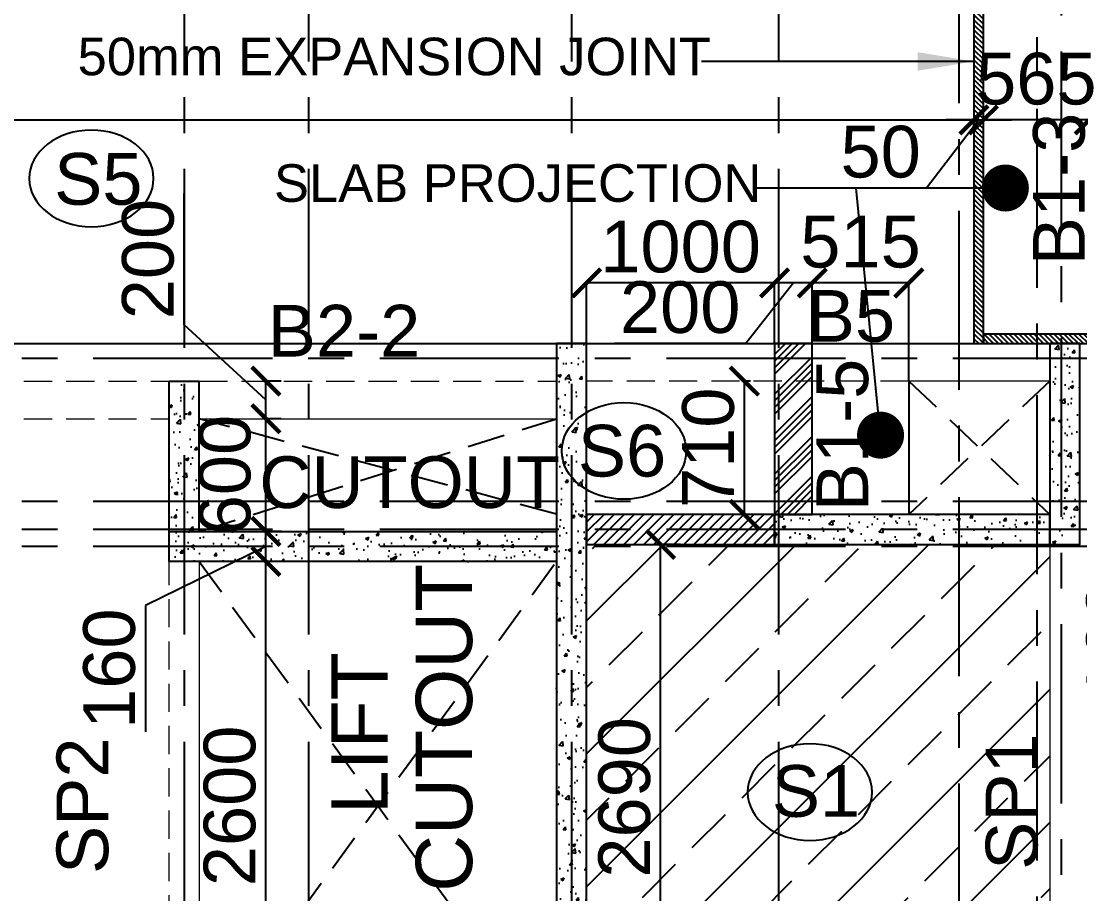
# Model space of a CAD drawing. Header units: inches. Extents: x -1898 to 127651, y -195120 to -109120.
# Drawn here: x 45924 to 51554, y -127878 to -123235 of the extents above; entities that cross this region are included whole.
import ezdxf

# ---------------------------------------------------------------- set-up
doc = ezdxf.new("R2010")
doc.units = ezdxf.units.IN
doc.header["$MEASUREMENT"] = 0
doc.linetypes.add('CENTER', pattern=[50.8, 31.75, -6.35, 6.35, -6.35])
doc.linetypes.add('Hidden', pattern=[3, 2, -1])
for name, color, linetype in [('1', 8, 'Continuous'), ('160 R.C. WALL HAT', 8, 'Continuous'), ('160 R.C.WALL', 6, 'Continuous'), ('2', 5, 'Continuous'), ('4', 4, 'Continuous'), ('ARROW', 5, 'Continuous'), ('BEAM TEXT', 4, 'Continuous'), ('DIM', 251, 'Continuous'), ('GRID', 8, 'CENTER'), ('NON STRUC R.C.WALL', 6, 'Continuous'), ('NON.STRUC.R.C.WALLS', 1, 'Continuous'), ('SHEARWALL HATCH', 8, 'Continuous'), ('SPANRAL BEAM', 3, 'Continuous'), ('SUNKEN', 8, 'Continuous'), ('TEXT-1', 3, 'Continuous')]:
    doc.layers.add(name, color=color, linetype=linetype)
for name, color, linetype, lineweight in [('BEAMS', 3, 'Continuous', 0), ('SLAB CIR', 1, 'Continuous', 25), ('SLAB TXT', 3, 'Continuous', 0), ('text', 4, 'Continuous', 30)]:
    doc.layers.add(name, color=color, linetype=linetype, lineweight=lineweight)
doc.styles.add('T200', font='sanss___.ttf', dxfattribs={"height": 275})
doc.styles.add('T300', font='sanss___.ttf', dxfattribs={"height": 350})
doc.dimstyles.new('T 200', dxfattribs={"dimtxt": 275, "dimasz": 150, "dimexe": 1, "dimexo": 0, "dimgap": 50, "dimtad": 1, "dimdec": 0, "dimrnd": 5, "dimdsep": 46, "dimtxsty": 'T200', "dimblk": 'ARCHTICK', "dimcen": 2.5, "dimdle": 1, "dimclrd": 5, "dimclre": 253, "dimclrt": 1, "dimadec": 0, "dimazin": 0, "dimtfac": 1, "dimtdec": 0, "dimtmove": 2, "dimatfit": 3, "dimfxl": 0, "dimarcsym": 0})
doc.dimstyles.new('T 300', dxfattribs={"dimtxt": 275, "dimasz": 150, "dimexe": 1, "dimexo": 0, "dimgap": 50, "dimtad": 1, "dimdec": 0, "dimrnd": 5, "dimdsep": 46, "dimtxsty": 'T200', "dimblk": 'ARCHTICK', "dimcen": 2.5, "dimdle": 1, "dimclrd": 5, "dimclre": 253, "dimclrt": 4, "dimadec": 0, "dimazin": 0, "dimtfac": 1, "dimtdec": 0, "dimtmove": 2, "dimatfit": 3, "dimfxl": 0, "dimarcsym": 0})
pattern_1 = [(135, (89513.378, 0), (13.2582521, 13.2582521), [])]
pattern_2 = [(50, (2184721.52, 112605.64), (179.315046, -15.688034), [18.75, -206.25]), (355, (2184721.52, 112605.64), (-34.687833, 188.048033), [15, -165]), (100.451444, (2184736.47, 112604.33), (144.627212, 172.359998), [15.935048, -175.285528]), (46.1842, (2184721.52, 112655.64), (266.810333, -41.37982), [28.125, -309.375]), (96.635635, (2184743.76, 112652.2), (233.665486, 243.52965), [23.902586, -262.92844]), (351.184164, (2184721.52, 112655.64), (233.665486, 243.52965), [22.5, -247.5]), (21, (2184746.52, 112643.14), (149.226763, -100.654723), [18.75, -206.25]), (326, (2184746.52, 112643.14), (60.828833, 181.287511), [15, -165]), (71.451445, (2184758.96, 112634.75), (210.055594, 80.632788), [15.935047, -175.285528]), (37.5, (2184721.524, 112605.64), (3.0399638, 83.2234635), [0, -163, 0, -167.5, 0, -165.625]), (7.5, (2184721.52, 112605.64), (65.7673844, 98.602928), [0, -95.5, 0, -159.25, 0, -63.125]), (327.5, (2184665.774, 112605.64), (133.455609, -5.638718), [0, -62.5, 0, -195, 0, -258.75]), (317.5, (2184640.77, 112605.64), (145.7965423, 25.0262456), [0, -81.25, 0, -129.5, 0, -183.75])]

# ---------------------------------------------------------------- blocks, each defined once
blk = doc.blocks.new('_ARCHTICK')
at = {"color": 0, "linetype": 'ByBlock', "const_width": 0.15}
blk.add_lwpolyline([(-0.5, -0.5), (0.5, 0.5)], dxfattribs=at)
blk = doc.blocks.new('*D490')
at = {"layer": 'Defpoints', "color": 0}
for p in [(51804.1, -123740.6, 14.7), (51604.1, -123760.8), (51604.1, -123841.5, 14.7)]:
    blk.add_point(p, dxfattribs=at)
at = {"layer": 'DIM', "color": 5, "lineweight": -2}
for p, q in [((51704.1, -123760.8), (52161.9, -123496.1)), ((52161.9, -123496.1), (52860.2, -123496.1)), ((51805.1, -123760.8), (51603.1, -123760.8))]:
    blk.add_line(p, q, dxfattribs=at)
at = {"layer": 'DIM', "color": 253, "lineweight": -2}
for p, q in [((51804.1, -123740.6), (51804.1, -123761.8)), ((51604.1, -123841.5), (51604.1, -123759.8))]:
    blk.add_line(p, q, dxfattribs=at)
at = {"layer": 'DIM', "color": 5, "lineweight": -2, "xscale": 150, "yscale": 150, "zscale": 150, "rotation": 180}
blk.add_blockref('_ARCHTICK', (51604.1, -123760.8), dxfattribs=at)
at = {"layer": 'DIM', "color": 5, "lineweight": -2, "xscale": 150, "yscale": 150, "zscale": 150}
blk.add_blockref('_ARCHTICK', (51804.1, -123760.8), dxfattribs=at)
at = {"layer": 'DIM', "color": 1, "insert": (52511.1, -123304.5), "char_height": 275, "attachment_point": 5, "style": 'T200'}
blk.add_mtext('200', dxfattribs=at)
blk = doc.blocks.new('*D491')
at = {"layer": 'Defpoints', "color": 0}
for p in [(51041, -123760.8), (51041, -123809.1, 14.7), (51604.1, -123841.5, 14.7)]:
    blk.add_point(p, dxfattribs=at)
at = {"layer": 'DIM', "color": 5, "lineweight": -2}
blk.add_line((51605.1, -123760.8), (51040, -123760.8), dxfattribs=at)
at = {"layer": 'DIM', "color": 253, "lineweight": -2}
for p, q in [((51041, -123809.1), (51041, -123759.8)), ((51604.1, -123841.5), (51604.1, -123759.8))]:
    blk.add_line(p, q, dxfattribs=at)
at = {"layer": 'DIM', "color": 5, "lineweight": -2, "xscale": 150, "yscale": 150, "zscale": 150, "rotation": 180}
blk.add_blockref('_ARCHTICK', (51041, -123760.8), dxfattribs=at)
at = {"layer": 'DIM', "color": 5, "lineweight": -2, "xscale": 150, "yscale": 150, "zscale": 150}
blk.add_blockref('_ARCHTICK', (51604.1, -123760.8), dxfattribs=at)
at = {"layer": 'DIM', "color": 1, "insert": (51322.5, -123542.9), "char_height": 275, "attachment_point": 5, "style": 'T200'}
blk.add_mtext('565', dxfattribs=at)
blk = doc.blocks.new('*D449')
at = {"layer": 'Defpoints', "color": 0}
for p in [(52213.6, -125710.2, 14.7), (52363.1, -125710.2), (52213.6, -125870.2, 14.7)]:
    blk.add_point(p, dxfattribs=at)
at = {"layer": 'DIM', "color": 253, "lineweight": -2}
for p, q in [((52213.6, -125710.2), (52364.1, -125710.2)), ((52213.6, -125870.2), (52364.1, -125870.2))]:
    blk.add_line(p, q, dxfattribs=at)
at = {"layer": 'DIM', "color": 5, "lineweight": -2}
for p, q in [((52363.1, -125871.2), (52363.1, -125709.2)), ((52363.1, -125790.2), (51919.4, -126195.1)), ((51919.4, -126195.1), (51919.4, -126867.3))]:
    blk.add_line(p, q, dxfattribs=at)
at = {"layer": 'DIM', "color": 5, "lineweight": -2, "xscale": 150, "yscale": 150, "zscale": 150}
for p, rotation in [((52363.1, -125710.2), 90), ((52363.1, -125870.2), 270)]:
    blk.add_blockref('_ARCHTICK', p, dxfattribs=dict(at, rotation=rotation))
at = {"layer": 'DIM', "color": 1, "insert": (51727.6, -126531.2), "char_height": 275, "attachment_point": 5, "rotation": 90, "style": 'T200'}
blk.add_mtext('160', dxfattribs=at)
blk = doc.blocks.new('*D639')
at = {"layer": 'Defpoints', "color": 0}
for p in [(38732.4, -123809.1, 14.7), (50991, -123760.8), (50991, -123831.4, 14.7)]:
    blk.add_point(p, dxfattribs=at)
at = {"layer": 'DIM', "color": 5, "lineweight": -2}
blk.add_line((38731.4, -123760.8), (50992, -123760.8), dxfattribs=at)
at = {"layer": 'DIM', "color": 253, "lineweight": -2}
for p, q in [((38732.4, -123809.1), (38732.4, -123759.8)), ((50991, -123831.4), (50991, -123759.8))]:
    blk.add_line(p, q, dxfattribs=at)
at = {"layer": 'DIM', "color": 5, "lineweight": -2, "xscale": 150, "yscale": 150, "zscale": 150, "rotation": 180}
blk.add_blockref('_ARCHTICK', (38732.4, -123760.8), dxfattribs=at)
at = {"layer": 'DIM', "color": 5, "lineweight": -2, "xscale": 150, "yscale": 150, "zscale": 150}
blk.add_blockref('_ARCHTICK', (50991, -123760.8), dxfattribs=at)
at = {"layer": 'DIM', "color": 1, "insert": (44861.7, -123568.9), "char_height": 275, "attachment_point": 5, "style": 'T200'}
blk.add_mtext('12260', dxfattribs=at)
blk = doc.blocks.new('*D640')
at = {"layer": 'Defpoints', "color": 0}
for p in [(51041, -123760.8), (51041, -123809.1), (50991, -123831.4, 14.7)]:
    blk.add_point(p, dxfattribs=at)
at = {"layer": 'DIM', "color": 5, "lineweight": -2}
for p, q in [((51016, -123760.8), (50738.6, -124123)), ((50991, -123760.8), (50841, -123760.8)), ((50991, -123760.8), (51041, -123760.8)), ((50991, -123760.8), (51041, -123760.8)), ((51041, -123760.8), (51191, -123760.8)), ((50738.6, -124123), (50250.8, -124123))]:
    blk.add_line(p, q, dxfattribs=at)
at = {"layer": 'DIM', "color": 253, "lineweight": -2}
for p, q in [((50991, -123831.4), (50991, -123759.8)), ((51041, -123809.1), (51041, -123759.8))]:
    blk.add_line(p, q, dxfattribs=at)
at = {"layer": 'DIM', "color": 5, "lineweight": -2, "xscale": 150, "yscale": 150, "zscale": 150}
blk.add_blockref('_ARCHTICK', (50991, -123760.8), dxfattribs=at)
at = {"layer": 'DIM', "color": 5, "lineweight": -2, "xscale": 150, "yscale": 150, "zscale": 150, "rotation": 180}
blk.add_blockref('_ARCHTICK', (51041, -123760.8), dxfattribs=at)
at = {"layer": 'DIM', "color": 1, "insert": (50494.7, -123931.4), "char_height": 275, "attachment_point": 5, "style": 'T200'}
blk.add_mtext('50', dxfattribs=at)
blk = doc.blocks.new('*D660')
at = {"layer": 'Defpoints', "color": 0}
for p in [(50130.7, -124627.9), (50130.7, -124950.2, 14.7), (50644.1, -125150.2, 14.7)]:
    blk.add_point(p, dxfattribs=at)
at = {"layer": 'DIM', "color": 5, "lineweight": -2}
blk.add_line((50645.1, -124627.9), (50129.7, -124627.9), dxfattribs=at)
at = {"layer": 'DIM', "color": 253, "lineweight": -2}
for p, q in [((50130.7, -124950.2), (50130.7, -124626.9)), ((50644.1, -125150.2), (50644.1, -124626.9))]:
    blk.add_line(p, q, dxfattribs=at)
at = {"layer": 'DIM', "color": 5, "lineweight": -2, "xscale": 150, "yscale": 150, "zscale": 150, "rotation": 180}
blk.add_blockref('_ARCHTICK', (50130.7, -124627.9), dxfattribs=at)
at = {"layer": 'DIM', "color": 5, "lineweight": -2, "xscale": 150, "yscale": 150, "zscale": 150}
blk.add_blockref('_ARCHTICK', (50644.1, -124627.9), dxfattribs=at)
at = {"layer": 'DIM', "color": 1, "insert": (50387.4, -124410.3), "char_height": 275, "attachment_point": 5, "style": 'T200'}
blk.add_mtext('515', dxfattribs=at)
blk = doc.blocks.new('*D659')
at = {"layer": 'Defpoints', "color": 0}
for p in [(49930.7, -124627.9), (49930.7, -124950.2, 14.7), (50130.7, -124950.2, 14.7)]:
    blk.add_point(p, dxfattribs=at)
at = {"layer": 'DIM', "color": 5, "lineweight": -2}
for p, q in [((50030.7, -124627.9), (49777.5, -124950.2)), ((50131.7, -124627.9), (49929.7, -124627.9)), ((49777.5, -124950.2), (49079.2, -124950.2))]:
    blk.add_line(p, q, dxfattribs=at)
at = {"layer": 'DIM', "color": 253, "lineweight": -2}
for p, q in [((49930.7, -124950.2), (49930.7, -124626.9)), ((50130.7, -124950.2), (50130.7, -124626.9))]:
    blk.add_line(p, q, dxfattribs=at)
at = {"layer": 'DIM', "color": 5, "lineweight": -2, "xscale": 150, "yscale": 150, "zscale": 150, "rotation": 180}
blk.add_blockref('_ARCHTICK', (49930.7, -124627.9), dxfattribs=at)
at = {"layer": 'DIM', "color": 5, "lineweight": -2, "xscale": 150, "yscale": 150, "zscale": 150}
blk.add_blockref('_ARCHTICK', (50130.7, -124627.9), dxfattribs=at)
at = {"layer": 'DIM', "color": 1, "insert": (49428.4, -124758.5), "char_height": 275, "attachment_point": 5, "style": 'T200'}
blk.add_mtext('200', dxfattribs=at)
blk = doc.blocks.new('*D661')
at = {"layer": 'Defpoints', "color": 0}
for p in [(48930.7, -124627.9), (48930.7, -124950.2, 14.7), (49930.7, -124950.2, 14.7)]:
    blk.add_point(p, dxfattribs=at)
at = {"layer": 'DIM', "color": 5, "lineweight": -2}
blk.add_line((49931.7, -124627.9), (48929.7, -124627.9), dxfattribs=at)
at = {"layer": 'DIM', "color": 253, "lineweight": -2}
for p, q in [((48930.7, -124950.2), (48930.7, -124626.9)), ((49930.7, -124950.2), (49930.7, -124626.9))]:
    blk.add_line(p, q, dxfattribs=at)
at = {"layer": 'DIM', "color": 5, "lineweight": -2, "xscale": 150, "yscale": 150, "zscale": 150, "rotation": 180}
blk.add_blockref('_ARCHTICK', (48930.7, -124627.9), dxfattribs=at)
at = {"layer": 'DIM', "color": 5, "lineweight": -2, "xscale": 150, "yscale": 150, "zscale": 150}
blk.add_blockref('_ARCHTICK', (49930.7, -124627.9), dxfattribs=at)
at = {"layer": 'DIM', "color": 1, "insert": (49430.7, -124436.3), "char_height": 275, "attachment_point": 5, "style": 'T200'}
blk.add_mtext('1000', dxfattribs=at)
blk = doc.blocks.new('*D663')
at = {"layer": 'Defpoints', "color": 0}
for p in [(49770, -125150.2), (49801.7, -125150.2, 14.7), (49801.7, -125859.7, 14.7)]:
    blk.add_point(p, dxfattribs=at)
at = {"layer": 'DIM', "color": 253, "lineweight": -2}
for p, q in [((49801.7, -125150.2), (49769, -125150.2)), ((49801.7, -125859.7), (49769, -125859.7))]:
    blk.add_line(p, q, dxfattribs=at)
at = {"layer": 'DIM', "color": 5, "lineweight": -2}
blk.add_line((49770, -125860.7), (49770, -125149.2), dxfattribs=at)
at = {"layer": 'DIM', "color": 5, "lineweight": -2, "xscale": 150, "yscale": 150, "zscale": 150}
for p, rotation in [((49770, -125150.2), 90), ((49770, -125859.7), 270)]:
    blk.add_blockref('_ARCHTICK', p, dxfattribs=dict(at, rotation=rotation))
at = {"layer": 'DIM', "color": 1, "insert": (49578.4, -125505), "char_height": 275, "attachment_point": 5, "rotation": 90, "style": 'T200'}
blk.add_mtext('710', dxfattribs=at)
blk = doc.blocks.new('*D666')
at = {"layer": 'Defpoints', "color": 0}
for p in [(47225.2, -126110.2), (47308.3, -126110.2, 14.7), (47289.7, -128710.2, 14.7)]:
    blk.add_point(p, dxfattribs=at)
at = {"layer": 'DIM', "color": 253, "lineweight": -2}
for p, q in [((47308.3, -126110.2), (47224.2, -126110.2)), ((47289.7, -128710.2), (47224.2, -128710.2))]:
    blk.add_line(p, q, dxfattribs=at)
at = {"layer": 'DIM', "color": 5, "lineweight": -2}
blk.add_line((47225.2, -128711.2), (47225.2, -126109.2), dxfattribs=at)
at = {"layer": 'DIM', "color": 5, "lineweight": -2, "xscale": 150, "yscale": 150, "zscale": 150}
for p, rotation in [((47225.2, -126110.2), 90), ((47225.2, -128710.2), 270)]:
    blk.add_blockref('_ARCHTICK', p, dxfattribs=dict(at, rotation=rotation))
at = {"layer": 'DIM', "color": 1, "insert": (47033.3, -127410.2), "char_height": 275, "attachment_point": 5, "rotation": 90, "style": 'T200'}
blk.add_mtext('2600', dxfattribs=at)
blk = doc.blocks.new('*D667')
at = {"layer": 'Defpoints', "color": 0}
for p in [(47225.2, -125950.2), (47308.3, -125950.2, 14.7), (47308.3, -126110.2, 14.7)]:
    blk.add_point(p, dxfattribs=at)
at = {"layer": 'DIM', "color": 5, "lineweight": -2}
for p, q in [((47225.2, -126111.2), (47225.2, -125949.2)), ((47225.2, -126030.2), (46584.6, -126344.3)), ((46584.6, -126344.3), (46584.6, -127016.6))]:
    blk.add_line(p, q, dxfattribs=at)
at = {"layer": 'DIM', "color": 253, "lineweight": -2}
for p, q in [((47308.3, -125950.2), (47224.2, -125950.2)), ((47308.3, -126110.2), (47224.2, -126110.2))]:
    blk.add_line(p, q, dxfattribs=at)
at = {"layer": 'DIM', "color": 5, "lineweight": -2, "xscale": 150, "yscale": 150, "zscale": 150}
for p, rotation in [((47225.2, -125950.2), 90), ((47225.2, -126110.2), 270)]:
    blk.add_blockref('_ARCHTICK', p, dxfattribs=dict(at, rotation=rotation))
at = {"layer": 'DIM', "color": 1, "insert": (46392.8, -126680.4), "char_height": 275, "attachment_point": 5, "rotation": 90, "style": 'T200'}
blk.add_mtext('160', dxfattribs=at)
blk = doc.blocks.new('*D668')
at = {"layer": 'Defpoints', "color": 0}
for p in [(47225.2, -125350.2), (47306.1, -125350.2, 14.7), (47308.3, -125950.2, 14.7)]:
    blk.add_point(p, dxfattribs=at)
at = {"layer": 'DIM', "color": 253, "lineweight": -2}
for p, q in [((47306.1, -125350.2), (47224.2, -125350.2)), ((47308.3, -125950.2), (47224.2, -125950.2))]:
    blk.add_line(p, q, dxfattribs=at)
at = {"layer": 'DIM', "color": 5, "lineweight": -2}
blk.add_line((47225.2, -125951.2), (47225.2, -125349.2), dxfattribs=at)
at = {"layer": 'DIM', "color": 5, "lineweight": -2, "xscale": 150, "yscale": 150, "zscale": 150}
for p, rotation in [((47225.2, -125350.2), 90), ((47225.2, -125950.2), 270)]:
    blk.add_blockref('_ARCHTICK', p, dxfattribs=dict(at, rotation=rotation))
at = {"layer": 'DIM', "color": 1, "insert": (47007.3, -125650.2), "char_height": 275, "attachment_point": 5, "rotation": 90, "style": 'T200'}
blk.add_mtext('600', dxfattribs=at)
blk = doc.blocks.new('*D669')
at = {"layer": 'Defpoints', "color": 0}
for p in [(47225.2, -125150.2), (47306.1, -125150.2, 14.7), (47306.1, -125350.2, 14.7)]:
    blk.add_point(p, dxfattribs=at)
at = {"layer": 'DIM', "color": 5, "lineweight": -2}
for p, q in [((46790.7, -124850.2), (46790.7, -124151.9)), ((47225.2, -125250.2), (46790.7, -124850.2)), ((47225.2, -125351.2), (47225.2, -125149.2))]:
    blk.add_line(p, q, dxfattribs=at)
at = {"layer": 'DIM', "color": 253, "lineweight": -2}
for p, q in [((47306.1, -125150.2), (47224.2, -125150.2)), ((47306.1, -125350.2), (47224.2, -125350.2))]:
    blk.add_line(p, q, dxfattribs=at)
at = {"layer": 'DIM', "color": 5, "lineweight": -2, "xscale": 150, "yscale": 150, "zscale": 150}
for p, rotation in [((47225.2, -125150.2), 90), ((47225.2, -125350.2), 270)]:
    blk.add_blockref('_ARCHTICK', p, dxfattribs=dict(at, rotation=rotation))
at = {"layer": 'DIM', "color": 1, "insert": (46599, -124501), "char_height": 275, "attachment_point": 5, "rotation": 90, "style": 'T200'}
blk.add_mtext('200', dxfattribs=at)
blk = doc.blocks.new('*D674')
at = {"layer": 'Defpoints', "color": 0}
for p in [(49324.4, -126019.6), (49430.7, -126019.6, 14.7), (49422.6, -128710.2)]:
    blk.add_point(p, dxfattribs=at)
at = {"layer": 'DIM', "color": 253, "lineweight": -2}
for p, q in [((49430.7, -126019.6), (49323.4, -126019.6)), ((49422.6, -128710.2), (49323.4, -128710.2))]:
    blk.add_line(p, q, dxfattribs=at)
at = {"layer": 'DIM', "color": 5, "lineweight": -2}
blk.add_line((49324.4, -128711.2), (49324.4, -126018.6), dxfattribs=at)
at = {"layer": 'DIM', "color": 5, "lineweight": -2, "xscale": 150, "yscale": 150, "zscale": 150}
for p, rotation in [((49324.4, -126019.6), 90), ((49324.4, -128710.2), 270)]:
    blk.add_blockref('_ARCHTICK', p, dxfattribs=dict(at, rotation=rotation))
at = {"layer": 'DIM', "color": 1, "insert": (49132.6, -127364.9), "char_height": 275, "attachment_point": 5, "rotation": 90, "style": 'T200'}
blk.add_mtext('2690', dxfattribs=at)

msp = doc.modelspace()

# ---------------------------------------------------------------- hatches: boundary and pattern name
at = {"layer": '160 R.C. WALL HAT'}
h = msp.add_hatch(dxfattribs=at)
h.set_pattern_fill('AR-CONC', color=256, scale=25)
h.set_pattern_definition(pattern_2)
h.paths.add_polyline_path([(48770.7, -128710.2), (48930.7, -128710.2), (48930.7, -124950.2), (48770.7, -124950.2)])
h = msp.add_hatch(dxfattribs=at)
h.set_pattern_fill('AR-CONC', color=256, scale=25)
h.set_pattern_definition(pattern_2)
h.paths.add_polyline_path([(51393.9, -124950.2), (51553.9, -124950.2), (51553.9, -126019.7), (51393.9, -126019.7)])
h = msp.add_hatch(dxfattribs=at)
h.set_pattern_fill('AR-CONC', color=256, scale=25)
h.set_pattern_definition(pattern_2)
h.paths.add_polyline_path([(46710.7, -125150.2), (46870.7, -125150.2), (46870.7, -125950.2), (46710.7, -125950.2)])
h = msp.add_hatch(dxfattribs=at)
h.set_pattern_fill('AR-CONC', color=256, scale=25)
h.set_pattern_definition(pattern_2)
h.paths.add_polyline_path([(49930.7, -125859.7), (51393.9, -125859.9), (51393.9, -126019.7), (49930.7, -126019.4)])
h = msp.add_hatch(dxfattribs=at)
h.set_pattern_fill('AR-CONC', color=256, scale=25)
h.set_pattern_definition(pattern_2)
h.paths.add_polyline_path([(46710.7, -125950.2), (48770.7, -125950.2), (48770.7, -126110.2), (46710.7, -126110.2)])
at = {"layer": '2'}
h = msp.add_hatch(dxfattribs=at)
h.set_pattern_fill('ANSI31', color=1, scale=150, style=0)
h.set_pattern_definition(pattern_1)
h.paths.add_polyline_path([(51041, -118290.2), (50991, -118290.2), (50991, -124950.2), (51041, -124950.2)])
h = msp.add_hatch(dxfattribs=at)
h.set_pattern_fill('ANSI31', color=1, scale=150, style=0)
h.set_pattern_definition(pattern_1)
h.paths.add_polyline_path([(51041, -124950.2), (51604.1, -124950.2), (51604.1, -124900.2), (51041, -124900.2)])
at = {"layer": 'NON STRUC R.C.WALL'}
h = msp.add_hatch(dxfattribs=at)
h.set_pattern_fill('ANSI34', color=1, scale=200)
h.set_pattern_definition([(45, (2351000.05, -240971.21), (-106.066017, 106.066017), []), (45, (2351035.4, -240971.21), (-106.066017, 106.066017), []), (45, (2351070.76, -240971.21), (-106.066017, 106.066017), []), (45, (2351106.12, -240971.21), (-106.066017, 106.066017), [])])
h.paths.add_polyline_path([(50130.7, -124950.2), (49930.7, -124950.2), (49930.7, -125859.7), (50130.7, -125859.7)])
at = {"layer": 'SHEARWALL HATCH'}
h = msp.add_hatch(dxfattribs=at)
h.set_pattern_fill('ANSI31', color=5, scale=300)
h.set_pattern_definition([(45, (2217248.665, 109736.137), (-26.5165043, 26.5165043), [])])
h.paths.add_polyline_path([(49930.7, -125859.7), (49930.7, -126019.4), (48930.7, -126019.7), (48930.7, -125859.9)])
at = {"layer": 'SUNKEN'}
h = msp.add_hatch(dxfattribs=at)
h.set_pattern_fill('ANSI33', color=256, scale=2000)
h.set_pattern_definition([(45, (10601.17, 1e-11), (-353.5534, 353.5534), []), (45, (10954.7, 1e-11), (-353.5534, 353.5534), [250, -125])])
h.paths.add_polyline_path([(48930.7, -126019.7), (48930.7, -128710.2), (51393.9, -128710.2), (51393.9, -126019.7)])

# ---------------------------------------------------------------- linework, layer by layer
at = {"layer": '1', "linetype": 'Hidden', "ltscale": 100}
for p, q in [((50644.1, -125150.2, 14.7), (51393.9, -125859.9, 14.7)), ((51393.9, -125150.2, 14.7), (50644.1, -125859.8, 14.7)), ((46870.7, -125950.2, 14.7), (48770.7, -125350.2, 14.7)), ((48770.7, -125858.6, 14.7), (46870.7, -125350.2, 14.7)), ((46870.7, -128710.2, 14.7), (48770.7, -126110.2, 14.7)), ((46870.7, -126110.2, 14.7), (48770.7, -128710.2, 14.7))]:
    msp.add_line(p, q, dxfattribs=at)
at = {"layer": '160 R.C.WALL'}
for p, q in [((46710.7, -125950.2, 14.7), (46710.7, -125150.2, 14.7)), ((46710.7, -125150.2, 14.7), (46870.7, -125150.2, 14.7)), ((46870.7, -125950.2, 14.7), (46870.7, -125150.2, 14.7))]:
    msp.add_line(p, q, dxfattribs=at)
at = {"layer": '160 R.C.WALL', "elevation": 14.7}
for points in [[(48770.7, -128710.2), (48930.7, -128710.2), (48930.7, -124950.2), (48770.7, -124950.2)], [(51393.9, -126019.7), (51553.9, -126019.7), (51553.9, -124950.2), (51393.9, -124950.2)], [(49930.7, -125859.7), (48930.7, -125859.9), (48930.7, -126019.7), (49930.7, -126019.4)], [(51393.9, -125859.9), (49930.7, -125859.7), (49930.7, -126019.4), (51393.9, -126019.7)], [(46710.7, -125950.2), (48770.7, -125950.2), (48770.7, -126110.2), (46710.7, -126110.2)]]:
    msp.add_lwpolyline(points, close=True, dxfattribs=at)
at = {"layer": '2', "color": 1, "elevation": 14.7}
for points in [[(51041, -118290.2), (50991, -118290.2), (50991, -124950.2), (51041, -124950.2)], [(51041, -124950.2), (51604.1, -124950.2), (51604.1, -124900.2), (51041, -124900.2)]]:
    msp.add_lwpolyline(points, close=True, dxfattribs=at)
at = {"layer": '4'}
msp.add_line((37959.5, -124950.2, 14.7), (51763.9, -124950.2, 14.7), dxfattribs=at)
at = {"layer": '4', "color": 4, "linetype": 'Continuous', "ltscale": 0.01}
msp.add_line((50644.1, -125150.2, 14.7), (50644.1, -125859.7, 14.7), dxfattribs=at)
at = {"layer": 'BEAMS', "linetype": 'Hidden', "ltscale": 75}
for p, q in [((51393.9, -124950.2, 14.7), (48930.7, -124950.2, 14.7)), ((51393.9, -124950.2, 14.7), (48930.7, -124950.2, 14.7)), ((43012.7, -125150.2, 14.7), (46710.7, -125150.2, 14.7)), ((46870.7, -125150.2, 14.7), (48770.7, -125150.2, 14.7)), ((50644.1, -125150.2, 14.7), (48930.7, -125150.2, 14.7)), ((49930.7, -125150.2, 14.7), (49930.7, -125859.7, 14.7)), ((50130.7, -125150.2, 14.7), (50130.7, -125859.7, 14.7)), ((43012.7, -125350.2, 14.7), (46710.7, -125350.2, 14.7)), ((46710.7, -128710.2, 14.7), (46710.7, -126110.2, 14.7))]:
    msp.add_line(p, q, dxfattribs=at)
at = {"layer": 'BEAMS', "color": 4, "linetype": 'Continuous', "ltscale": 0.01}
for p, q in [((51393.9, -125150.2, 14.7), (50644.1, -125150.2, 14.7)), ((46870.7, -125350.2, 14.7), (48770.7, -125350.2, 14.7)), ((51393.9, -126019.7, 14.7), (51393.9, -128710.2, 14.7)), ((46870.7, -126110.2, 14.7), (46870.7, -128710.2, 14.7))]:
    msp.add_line(p, q, dxfattribs=at)
at = {"layer": 'GRID', "ltscale": 30}
for p, q in [((51453.9, -111204.2, 29.5), (51453.9, -143550.6, 29.5)), ((51326, -111509.1, 14.7), (51326, -143550.6, 14.7)), ((46790.7, -111829.1, 14.7), (46790.7, -143550.6, 14.7)), ((47451, -111829.1, 14.7), (47451, -143550.6, 14.7)), ((48850.7, -111829.1, 14.7), (48850.7, -143550.6, 14.7)), ((49950.7, -111829.1, 14.7), (49950.7, -143550.6, 14.7)), ((50911, -112051.8, 14.7), (50911, -143550.6, 14.7)), ((86883.8, -125030.2, 14.7), (1190.2, -125030.2, 14.7)), ((86883.8, -125790.2, 14.7), (1084.7, -125790.2, 14.7)), ((86883.8, -125939.8, 14.7), (0, -125939.8, 14.7)), ((86883.8, -126030.2, 14.7), (1000.5, -126030.2, 14.7))]:
    msp.add_line(p, q, dxfattribs=at)
at = {"layer": 'NON.STRUC.R.C.WALLS', "elevation": 14.7}
msp.add_lwpolyline([(50130.7, -124950.2), (49930.7, -124950.2), (49930.7, -125859.7), (50130.7, -125859.7)], close=True, dxfattribs=at)
at = {"layer": 'SLAB CIR', "extrusion": (0, 0, -1)}
for centre, major_axis in [((46297.1, -124072.1), (331, 0)), ((50118.3, -127337.1), (-331, 0))]:
    msp.add_ellipse(centre, major_axis=major_axis, ratio=0.77685, dxfattribs=at)
at = {"layer": 'SLAB CIR'}
msp.add_ellipse((49129.5, -125522), major_axis=(-331, 0), ratio=0.77685, dxfattribs=at)

# ---------------------------------------------------------------- texts
at = {"layer": 'BEAM TEXT', "style": 'T300'}
for s, p in [('B1-3', (51580, -124533.6)), ('B1-5', (50428.2, -125842.8))]:
    msp.add_text(s, height=275, rotation=90, dxfattribs=at).set_placement(p)
for s, p in [('B5', (50101.7, -124940.9)), ('B2-2', (47235, -125019.7))]:
    msp.add_text(s, height=275, dxfattribs=at).set_placement(p)
at = {"layer": 'SLAB TXT', "style": 'T300'}
for s, p in [('S5', (46098.7, -124211.8)), ('S6', (48884.2, -125658)), ('S1', (49915.7, -127468.3))]:
    msp.add_text(s, height=275, dxfattribs=at).set_placement(p)
at = {"layer": 'SPANRAL BEAM', "style": 'T300'}
for s, p in [('SP2', (46386.6, -127772.5)), ('SP1', (51328.6, -127750.6))]:
    msp.add_text(s, height=275, rotation=90, dxfattribs=at).set_placement(p)
at = {"layer": 'text', "color": 30, "style": 'T300'}
msp.add_text('CUTOUT', height=275, dxfattribs=at).set_placement((47189.5, -125825.4))
for s, p in [('CUTOUT', (48322, -127867.5)), ('LIFT', (47872.8, -127453.8))]:
    msp.add_text(s, height=300, rotation=90, dxfattribs=at).set_placement(p)
at = {"layer": 'TEXT-1', "style": 'T200'}
for s, p in [('50mm EXPANSION JOINT', (46223.6, -123523.2)), ('SLAB PROJECTION', (47267.8, -124196.5))]:
    msp.add_text(s, height=200, dxfattribs=at).set_placement(p)

# ---------------------------------------------------------------- dimensions: what is measured, and where the dimension line sits
at = {"layer": 'DIM'}
for base, p1, p2, angle, picture, middle in [((51604.1, -123760.8), (51804.1, -123740.6, 14.7), (51604.1, -123841.5, 14.7), 180, '*D490', (52211.9, -123496.1)), ((47225.2, -125150.2), (47306.1, -125350.2, 14.7), (47306.1, -125150.2, 14.7), 90, '*D669', (46790.7, -124800.2)), ((49930.7, -124627.9), (50130.7, -124950.2, 14.7), (49930.7, -124950.2, 14.7), 180, '*D659', (49727.5, -124950.2)), ((52363.1, -125710.2), (52213.6, -125870.2, 14.7), (52213.6, -125710.2, 14.7), 90, '*D449', (51919.4, -126245.1)), ((47225.2, -125950.2), (47308.3, -126110.2, 14.7), (47308.3, -125950.2, 14.7), 90, '*D667', (46584.6, -126394.3))]:
    dim = msp.add_linear_dim(base=base, p1=p1, p2=p2, angle=angle, dimstyle='T 200', override={"dimtmove": 1}, dxfattribs=at)
    dim.commit()
    dim.dimension.update_dxf_attribs({"geometry": picture, "text_midpoint": middle, "dimtype": 160})
dim = msp.add_linear_dim(base=(50991, -123760.8), p1=(38732.4, -123809.1, 14.7), p2=(50991, -123831.4, 14.7), dimstyle='T 200', dxfattribs=at)
dim.commit()
dim.dimension.update_dxf_attribs({"geometry": '*D639', "text_midpoint": (44861.7, -123568.9)})
for base, p1, p2, angle, picture, middle in [((51041, -123760.8), (51604.1, -123841.5, 14.7), (51041, -123809.1, 14.7), 180, '*D491', (51322.5, -123542.9)), ((48930.7, -124627.9), (49930.7, -124950.2, 14.7), (48930.7, -124950.2, 14.7), 180, '*D661', (49430.7, -124436.3)), ((50130.7, -124627.9), (50644.1, -125150.2, 14.7), (50130.7, -124950.2, 14.7), 180, '*D660', (50387.4, -124410.3)), ((49770.0198, -125150.1858), (49801.6761, -125859.7181, 14.741), (49801.6761, -125150.1858, 14.741), 90, '*D663', (49578.3703, -125504.952)), ((47225.2, -125350.2), (47308.3, -125950.2, 14.7), (47306.1, -125350.2, 14.7), 90, '*D668', (47007.3, -125650.2)), ((49324.4, -126019.6), (49422.6, -128710.2), (49430.7, -126019.6, 14.7), 90, '*D674', (49132.6, -127364.9)), ((47225.2, -126110.2), (47289.7, -128710.2, 14.7), (47308.3, -126110.2, 14.7), 90, '*D666', (47033.3, -127410.2))]:
    dim = msp.add_linear_dim(base=base, p1=p1, p2=p2, angle=angle, dimstyle='T 200', dxfattribs=at)
    dim.commit()
    dim.dimension.update_dxf_attribs({"geometry": picture, "text_midpoint": middle})
dim = msp.add_linear_dim(base=(51041, -123760.8), p1=(50991, -123831.4, 14.7), p2=(51041, -123809.1), dimstyle='T 200', override={"dimtmove": 1}, dxfattribs=at)
dim.commit()
dim.dimension.update_dxf_attribs({"geometry": '*D640', "text_midpoint": (50688.6, -124123), "dimtype": 160})

# ---------------------------------------------------------------- leaders
at = {"layer": 'ARROW'}
for points, override in [([(50991, -123449.6, 14.7), (49541.3, -123449.6, 14.7)], {"dimasz": 300, "dimgap": 50, "dimtad": 0}), ([(51157.8, -124123, 14.7), (49832.3, -124123, 14.7)], {"dimasz": 250, "dimgap": 50, "dimtad": 0, "dimldrblk": 'Dot'}), ([(50494.1, -125437.7, 0), (50364.2, -124123, 0)], {"dimasz": 250, "dimtad": 0, "dimldrblk": 'Dot'})]:
    msp.add_leader(points, dimstyle='T 300', override=override, dxfattribs=at)

doc.saveas('drawing.dxf')
